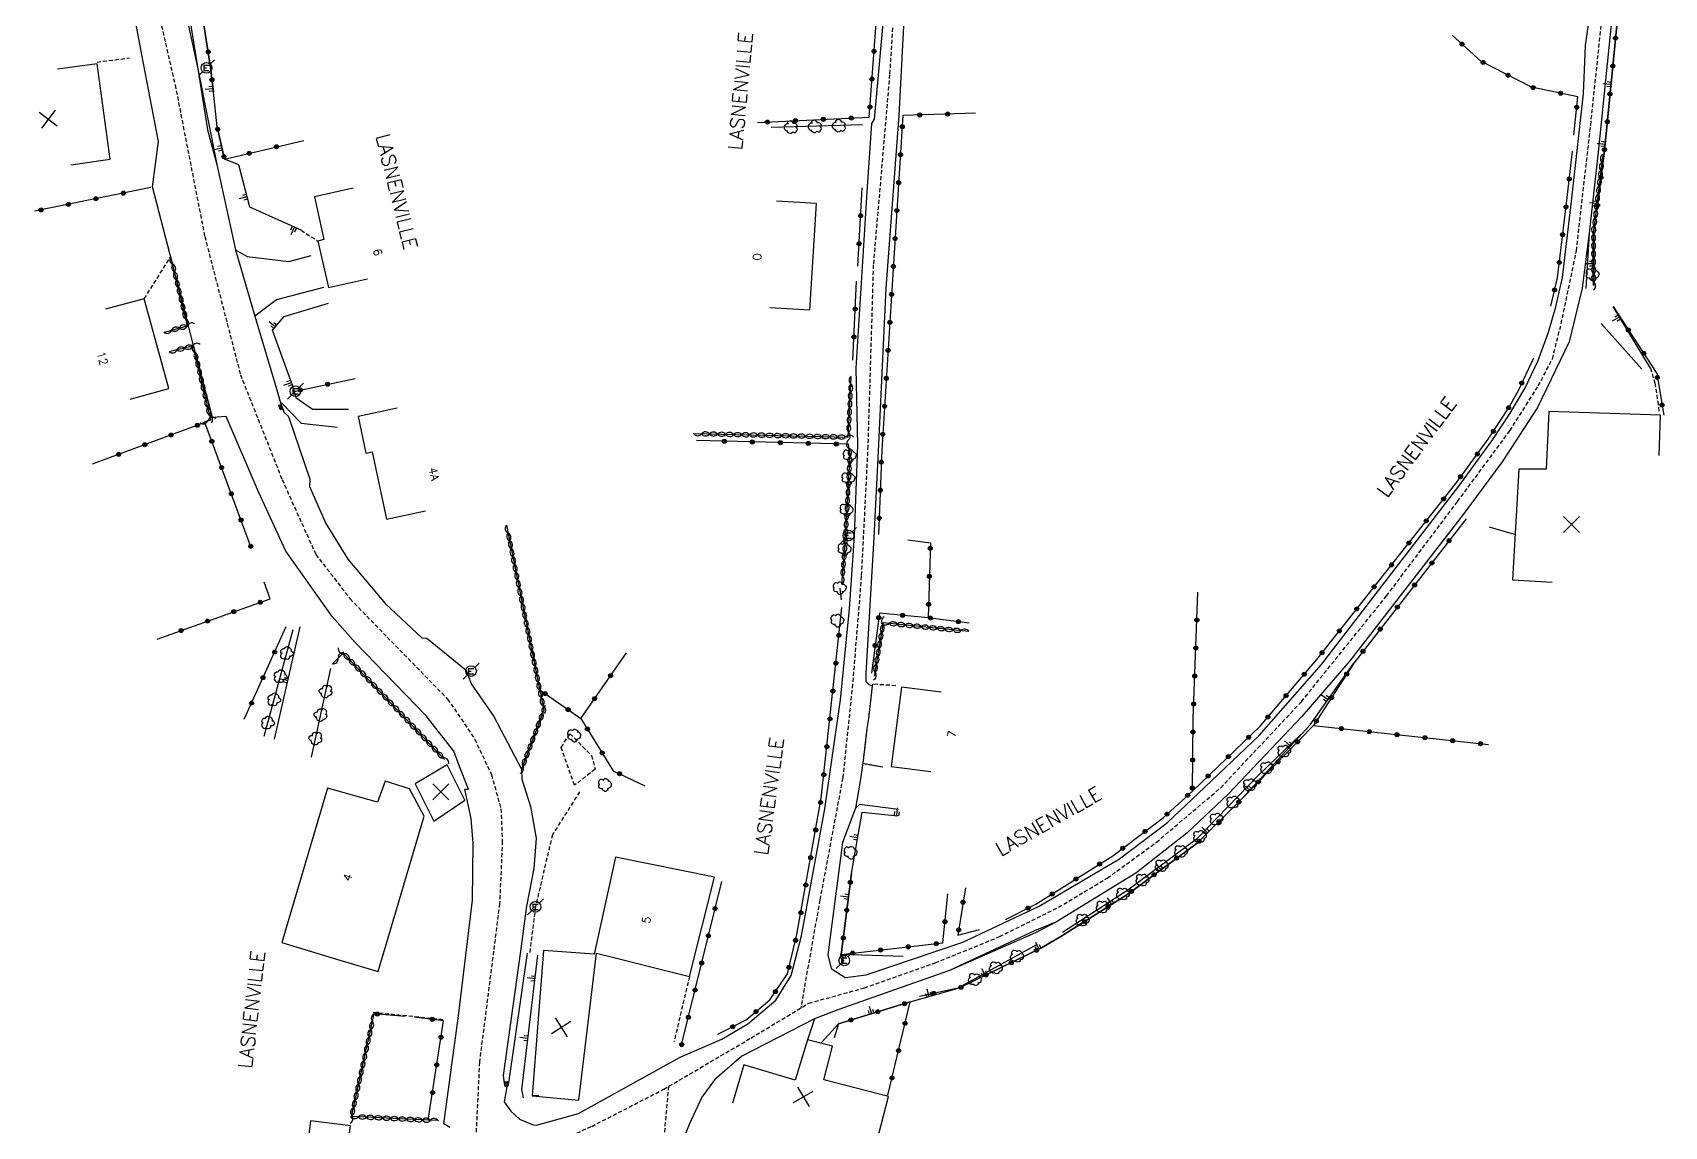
# Model space of a CAD drawing. Header units: millimetres. Extents: x 267000 to 268000, y 120141 to 120937.
# Drawn here: x 267110 to 267313.9, y 120429.7 to 120566.3 of the extents above; entities that cross this region are included whole.
import ezdxf
from ezdxf.enums import TextEntityAlignment as Align

# ---------------------------------------------------------------- set-up
doc = ezdxf.new("R2010")
doc.units = ezdxf.units.MM
doc.linetypes.add('DASHED', pattern=[0.75, 0.5, -0.25])
doc.layers.get('0').update_dxf_attribs({"linetype": 'CONTINUOUS'})
for name, color, linetype in [('W0001', 6, 'DASHED'), ('W0008', 7, 'CONTINUOUS'), ('W0100', 7, 'CONTINUOUS'), ('W0112', 1, 'DASHED'), ('W0211', 2, 'CONTINUOUS'), ('W0300', 7, 'CONTINUOUS'), ('W0302', 3, 'CONTINUOUS'), ('W0310', 3, 'CONTINUOUS'), ('W0322', 7, 'CONTINUOUS'), ('W0400', 7, 'CONTINUOUS'), ('W0471', 7, 'CONTINUOUS'), ('W0989', 7, 'CONTINUOUS'), ('W0991', 7, 'CONTINUOUS')]:
    doc.layers.add(name, color=color, linetype=linetype)
doc.styles.get("Standard").update_dxf_attribs({"font": 'romans.shx', "width": 0.85})

# ---------------------------------------------------------------- blocks, each defined once
blk = doc.blocks.new('t991o')
at = {"color": 0, "linetype": 'Continuous'}
for p, q in [((-1, 1), (1, -1)), ((-1, -1), (1, 1))]:
    blk.add_line(p, q, dxfattribs=at)
blk = doc.blocks.new('t211o')
at = {"color": 0, "linetype": 'Continuous'}
for p, q in [((-0.29, 0.5), (-0.29, 0)), ((0, 1), (0, 0)), ((0.29, 0.5), (0.29, 0))]:
    blk.add_line(p, q, dxfattribs=at)
blk = doc.blocks.new('T300')
for p, q in [((-0.8, 0.51), (-0.86, 0.34)), ((-0.86, 0.34), (-0.86, 0.17)), ((-0.86, 0.17), (-0.74, 0.06)), ((-0.69, 0.63), (-0.8, 0.51)), ((-0.8, -0.06), (-0.74, 0.06)), ((-0.74, 0.06), (-0.69, 0.11)), ((-0.57, 0.69), (-0.69, 0.63)), ((-0.46, 0.69), (-0.57, 0.69)), ((-0.29, 0.63), (-0.46, 0.69)), ((-0.29, 0.63), (-0.17, 0.74)), ((-0.23, 0.57), (-0.29, 0.63)), ((-0.17, 0.74), (-0.06, 0.8)), ((-0.06, 0.8), (0.06, 0.8)), ((0.06, 0.8), (0.23, 0.74)), ((0.23, 0.74), (0.34, 0.63)), ((0.34, 0.63), (0.4, 0.51)), ((0.46, 0.46), (0.34, 0.46)), ((0.4, 0.51), (0.4, 0.46)), ((0.57, 0.4), (0.46, 0.46)), ((0.57, 0.4), (0.69, 0.29)), ((0.69, 0.29), (0.74, 0.17)), ((0.74, 0.06), (0.69, -0.17)), ((0.74, 0.17), (0.74, 0.06)), ((-0.8, -0.17), (-0.8, -0.06)), ((-0.8, -0.23), (-0.8, -0.17)), ((-0.74, -0.34), (-0.8, -0.23)), ((-0.69, -0.4), (-0.74, -0.34)), ((-0.51, -0.46), (-0.69, -0.4)), ((-0.4, -0.46), (-0.51, -0.46)), ((-0.4, -0.46), (-0.34, -0.46)), ((-0.34, -0.46), (-0.34, -0.4)), ((-0.34, -0.51), (-0.34, -0.46)), ((-0.29, -0.63), (-0.34, -0.51)), ((-0.17, -0.74), (-0.29, -0.63)), ((-0.06, -0.8), (-0.17, -0.74)), ((0.06, -0.8), (-0.06, -0.8)), ((0.17, -0.74), (0.06, -0.8)), ((0.23, -0.69), (0.17, -0.74)), ((0.29, -0.46), (0.23, -0.46)), ((0.29, -0.63), (0.23, -0.69)), ((0.46, -0.4), (0.29, -0.46)), ((0.34, -0.51), (0.29, -0.63)), ((0.34, -0.51), (0.34, -0.46)), ((0.57, -0.34), (0.46, -0.4)), ((0.63, -0.29), (0.57, -0.34)), ((0.69, -0.17), (0.63, -0.29))]:
    blk.add_line(p, q)
blk = doc.blocks.new('t322o')
at = {"color": 0, "linetype": 'Continuous'}
for radius in [0.25, 0.15]:
    blk.add_circle((0, 0), radius, dxfattribs=at)
blk = doc.blocks.new('t310o')
at = {"color": 0, "linetype": 'Continuous'}
for centre, start, end in [((-0.5, 0.38), 216.8699, 323.1304), ((0.5, -0.37), 36.8699, 143.1303)]:
    blk.add_arc(centre, 0.625, start, end, dxfattribs=at)
blk = doc.blocks.new('T400')
for p, q in [((-0.15, 0.3), (0.15, 0.3)), ((-0.15, -0.25), (-0.15, 0.3)), ((-0.15, 0.15), (0.15, 0.15)), ((-0.15, 0), (0.15, 0)), ((0.15, 0.3), (0.15, -0.25)), ((-0.15, -0.15), (0.15, -0.15)), ((-0.15, -0.25), (-0.15, -0.3)), ((-0.15, -0.3), (0.15, -0.3)), ((0.15, -0.3), (0.15, -0.25))]:
    blk.add_line(p, q)
blk = doc.blocks.new('T471')
for p, q in [((-0.333334, 0.333334), (-0.333334, -0.333334)), ((-0.333334, 0.333334), (0.333334, 0.333334)), ((-0.333334, 0), (0, 0)), ((0.500001, 0.500001), (1.000002, 1.000002)), ((-0.500001, -0.500001), (-1.000002, -1.000002)), ((-0.333334, -0.333334), (0.333334, -0.333334))]:
    blk.add_line(p, q)
blk.add_ellipse((0, 0), major_axis=(0.471405, 0.471405), ratio=1, start_param=5.4977871438, end_param=11.780972451)

msp = doc.modelspace()

# ---------------------------------------------------------------- linework, layer by layer
at = {"layer": 'W0001'}
for points in [[(267220.11, 120620.45), (267219.52, 120603.76), (267218.02, 120576.66), (267217.07, 120561.1), (267215.03, 120537.31), (267214.35, 120514.7), (267213.53, 120498.4), (267212.44, 120484.91), (267211.21, 120473.2), (267208.35, 120457.95), (267205.96, 120444.44)], [(267123.56, 120578.14), (267127.78, 120559.79), (267131.48, 120540.85), (267135.94, 120523.58), (267141.15, 120510.48), (267145.37, 120501.11), (267149.66, 120495.57), (267154.28, 120490.78), (267161.84, 120483.05), (267165.22, 120478.05), (267167.32, 120473.6), (267168.5, 120469.32), (267168.67, 120465.29), (267168.33, 120457.48), (267165.81, 120437.69), (267165.31, 120427.05)], [(267172.48, 120426.39), (267179.84, 120429.66), (267188.84, 120434.29), (267199.74, 120440.69), (267206.97, 120445.05), (267213.92, 120446.96), (267222.78, 120450.09), (267230.82, 120453.36), (267238.18, 120457.04), (267244.26, 120460.66), (267250.4, 120465.15), (267258.44, 120471.96), (267268.53, 120482.72), (267279.16, 120495.93), (267288.04, 120507.73), (267294.58, 120516.58), (267298.13, 120522.17), (267299.9, 120525.57), (267300.99, 120529.93), (267302.9, 120539.05), (267304.68, 120554.78), (267306.18, 120568.95)], [(267183.98, 120391.2), (267186.25, 120403.88), (267187.62, 120413.95), (267188.84, 120427.44), (267189.47, 120434.67)]]:
    msp.add_lwpolyline(points, dxfattribs=at)
at = {"layer": 'W0008'}
for points in [[(267213.1, 120514.76), (267212.9, 120524.41), (267214.32, 120547.06), (267214.84, 120554.96), (267215.2, 120555.52), (267216.53, 120570.19), (267217.5, 120582.54), (267218.41, 120605.93), (267218.24, 120612.33), (267217.22, 120615.49), (267216.24, 120616.73), (267214.82, 120617.78), (267213.53, 120618.31), (267205.2, 120617.69), (267196.73, 120616.57), (267193.58, 120616.61), (267176.74, 120614.76), (267175.42, 120614.59), (267168.78, 120613.34)], [(267168.78, 120613.34), (267155.36, 120609.58), (267143.97, 120604.63), (267130.27, 120598.05), (267126.93, 120595.26), (267125.88, 120593.31), (267125.7, 120591.62), (267125.19, 120589.67), (267124.6, 120587.33), (267126.8, 120580.64), (267128.71, 120570.66), (267130.63, 120561.8), (267131.83, 120554.17), (267133, 120549.84), (267135.33, 120539.17), (267137.73, 120530.91), (267140.56, 120521.39), (267140.82, 120520.49)], [(267134.18, 120518.36), (267132.45, 120518.21), (267130.04, 120527.39), (267127.16, 120538.56), (267124.94, 120547.03), (267125.69, 120552.7), (267123.62, 120563.54), (267121.7, 120573.85), (267119.89, 120582.91), (267118.11, 120588.32), (267116.38, 120591.59), (267113.03, 120595.14), (267109.3, 120598.08), (267105.03, 120600.22), (267100.38, 120601.86), (267095.44, 120603.22), (267083.88, 120605.58)], [(267312.16, 120596.77), (267309.9, 120588.09), (267308.1, 120575.96), (267305.63, 120551.4), (267304.5, 120541.26), (267303.61, 120534.4), (267302.01, 120527.68), (267298.03, 120519.48), (267293.61, 120512.71), (267288.75, 120506.12), (267274.58, 120487.81), (267268.58, 120480.87), (267259.41, 120471.19), (267254.23, 120466.28), (267247.83, 120461.29), (267237.93, 120455.2)], [(267213.72, 120475.02), (267213.34, 120472.55), (267212.79, 120469.4), (267211.19, 120465.11), (267209.34, 120451.07), (267209.76, 120449.37), (267211.53, 120448.27), (267214.15, 120448.61), (267226.23, 120452.69), (267235.77, 120457.19), (267245.79, 120463.08), (267251.78, 120467.62), (267255.64, 120471.24), (267263.25, 120478.49), (267271.04, 120487.38), (267288.2, 120509.65), (267292.44, 120515.48), (267294.6, 120518.79), (267296.45, 120521.86), (267298.12, 120525.36), (267299.4, 120528.9), (267300.32, 120532.05), (267301.14, 120535.74), (267302.3, 120545.24), (267303.79, 120558.68), (267304.05, 120564.71), (267306.55, 120582.18)], [(267219.18, 120574.38), (267218.24, 120555.97), (267216.58, 120534.37), (267215.65, 120514.04), (267215.08, 120503.22), (267214.08, 120486.24), (267214.1, 120485.24), (267214.46, 120484.87), (267214.9, 120484.68), (267214.42, 120480.61), (267214.24, 120479.35), (267213.72, 120475.02), (267216.23, 120474.56)], [(267140.82, 120520.49), (267141.35, 120518.9), (267141.96, 120518.35), (267144.61, 120510.54), (267144.57, 120509.59), (267146.6, 120504.97), (267149.38, 120500.51), (267154.08, 120494.95), (267158.62, 120490.68), (267159.24, 120490.65), (267164.14, 120486.64), (267164.77, 120484.95), (267167.61, 120480.86), (267171.06, 120474.27), (267171.11, 120473.03), (267172.21, 120469.61), (267172.92, 120465.66), (267172.6, 120461.88), (267171.69, 120457.15), (267170.96, 120451.53), (267168.78, 120436.02), (267168.93, 120434.75), (267169.22, 120434.59), (267168.89, 120432.74), (267169.72, 120431.55), (267170.81, 120430.57), (267172.53, 120429.85), (267172.96, 120429.81), (267178.17, 120431.28)], [(267164.45, 120471.8), (267163.32, 120474.63), (267162.63, 120476.53), (267159.17, 120480.96), (267150.3, 120490.13), (267147.39, 120493.35), (267141.61, 120501.54), (267138.19, 120508.96), (267134.18, 120518.36)], [(267178.17, 120431.28), (267190.88, 120438.29), (267196.12, 120440.54), (267199.37, 120442.47), (267202.86, 120445.42), (267204.78, 120448.5), (267206.05, 120453.47), (267208.98, 120469.32), (267210.93, 120482.95), (267212.04, 120494.33), (267212.69, 120503.46), (267213.1, 120514.76)], [(267162.11, 120429.5), (267161.38, 120429.96), (267163.2, 120443.46), (267164.95, 120457.92), (267165.04, 120465.05), (267164.79, 120468.13), (267163.98, 120471.77), (267164.45, 120471.8)], [(267237.93, 120455.2), (267235.16, 120454.07), (267224.55, 120449.15), (267218.65, 120447.03), (267210.58, 120444.21), (267207.68, 120443.08), (267198.62, 120438.41), (267195.22, 120435.53), (267193.59, 120433.31), (267192.03, 120429.9), (267190.27, 120425.51), (267189.67, 120419.01)]]:
    msp.add_lwpolyline(points, dxfattribs=at)
at = {"layer": 'W0100'}
for points in [[(267114.73, 120549.82), (267119.68, 120550.5), (267118.05, 120562.42), (267113.09, 120561.74)], [(267150.05, 120546.89), (267145.18, 120545.79), (267146.38, 120540.45), (267145.62, 120540.28), (267146.93, 120534.48), (267151.81, 120535.57)], [(267202.12, 120531.97), (267207.11, 120531.67), (267207.93, 120544.96), (267202.94, 120545.26)], [(267122.16, 120520.54), (267126.99, 120521.86), (267123.93, 120533.07), (267119.1, 120531.75)], [(267155.53, 120519.38), (267150.64, 120518.34), (267151.61, 120513.78), (267152.39, 120513.95), (267154.18, 120505.52), (267159.07, 120506.56)], [(267313.25, 120513.5), (267313.42, 120518.5), (267299.43, 120518.99), (267299.11, 120511.77), (267295.69, 120511.77), (267294.89, 120497.93), (267299.88, 120497.64)], [(267223.5, 120483.91), (267218.54, 120484.55), (267217.26, 120474.62), (267222.22, 120473.98)], [(267161.77, 120474.85), (267157.76, 120472.46), (267160.11, 120467.79), (267164, 120470.4), (267161.77, 120474.85)], [(267158.89, 120468.4), (267157.08, 120471.83), (267154.01, 120472.77), (267153.09, 120470.17), (267146.82, 120471.93), (267141.12, 120452.65)], [(267141.12, 120452.65), (267148.37, 120450.43), (267153.17, 120449.01), (267158.89, 120468.4)], [(267173.25, 120433.52), (267172.41, 120433.48), (267178.22, 120432.92), (267180.43, 120451.31), (267192.05, 120448.38), (267195.18, 120460.81), (267182.82, 120463.29)], [(267182.82, 120463.29), (267180.15, 120451.17), (267173.83, 120451.64), (267172.41, 120433.48)], [(267215.66, 120428.54), (267216.92, 120433.38), (267208.84, 120435.48), (267209.93, 120439.66), (267206.79, 120440.48), (267205.28, 120435.44), (267198.86, 120437.33), (267197.45, 120432.54)], [(267143.82, 120423.26), (267148.71, 120422.67), (267149.71, 120429.73), (267144.68, 120430.34), (267143.82, 120423.26)]]:
    msp.add_lwpolyline(points, dxfattribs=at)
at = {"layer": 'W0112'}
for p, q in [((267118.02, 120562.64), (267122.1, 120563.16)), ((267143.54, 120541.62), (267145.62, 120540.28)), ((267123.93, 120533.07), (267127.25, 120538.35)), ((267192.05, 120448.38), (267190.14, 120440.26)), ((267161.22, 120442.98), (267152.52, 120443.89))]:
    msp.add_line(p, q, dxfattribs=at)
for points in [[(267312.14, 120524.4), (267312.7, 120522.53), (267313.05, 120520.26), (267313.22, 120518.75)], [(267217.83, 120484.72), (267214.92, 120484.9), (267214.9, 120484.68), (267214.42, 120480.61)], [(267177.69, 120472.29), (267176.04, 120477.01), (267177.12, 120478.72), (267179.81, 120476), (267180.27, 120474.27), (267177.69, 120472.29)], [(267214.24, 120479.35), (267213.72, 120475.02), (267216.23, 120474.56)], [(267178.33, 120471.45), (267174.93, 120466.1), (267172.81, 120457.1), (267172.09, 120451.4)]]:
    msp.add_lwpolyline(points, dxfattribs=at)
at = {"layer": 'W0211'}
for p, q in [((267312.14, 120524.4), (267307.48, 120532.1)), ((267305.98, 120529.96), (267311.06, 120524.25)), ((267136.41, 120480.54), (267141.67, 120492.1)), ((267140.22, 120478.05), (267143.4, 120492.09))]:
    msp.add_line(p, q, dxfattribs=at)
for points in [[(267312.16, 120596.77), (267309.9, 120588.09), (267308.1, 120575.96), (267305.63, 120551.4), (267304.5, 120541.26), (267304.08, 120534.35)], [(267305.03, 120534.74), (267305.03, 120541.35), (267306.39, 120551.58), (267308.82, 120576.08), (267309.19, 120579.35), (267310.48, 120586.86), (267312.79, 120596.89)], [(267125.64, 120589.36), (267125.74, 120586.38), (267127.11, 120580.76), (267129.26, 120570.26), (267130.63, 120561.8), (267133, 120549.84), (267135.33, 120539.17), (267136.8, 120538.35), (267142, 120537.74), (267144.77, 120538.46)], [(267143.54, 120541.62), (267137.12, 120544.49), (267135.76, 120549.81), (267133.96, 120550.52), (267133.04, 120554.54), (267132.57, 120558.87), (267132.22, 120561.96), (267130.97, 120569.96), (267129.53, 120581.43), (267127.67, 120588.92)], [(267146.32, 120534.46), (267140.44, 120532.94), (267137.73, 120530.91), (267140.56, 120521.39), (267140.82, 120520.49)], [(267142.36, 120522.49), (267139.96, 120529.15), (267141.39, 120530.86), (267146.97, 120532.51)], [(267142.36, 120522.49), (267142.85, 120520.71), (267144.96, 120519.25), (267149.45, 120519.27)], [(267141.06, 120520.06), (267143.53, 120517.52), (267148.04, 120517.03)], [(267274.58, 120487.81), (267268.58, 120480.87), (267259.41, 120471.19), (267254.23, 120466.28), (267247.83, 120461.29), (267237.93, 120455.2)], [(267238.47, 120453.36), (267246.84, 120458.68), (267255.5, 120465.05), (267261.06, 120470.55), (267269.61, 120479.82), (267275.07, 120487.53)], [(267218.77, 120450.9), (267211.03, 120451.15), (267212.3, 120461.26), (267213.65, 120468.92), (267218.1, 120468.46)], [(267218.16, 120469.25), (267213.3, 120469.87), (267212.79, 120469.4)], [(267237.93, 120455.2), (267235.28, 120453.83), (267224.55, 120449.15), (267218.65, 120447.03), (267210.58, 120444.21), (267207.68, 120443.08), (267206.79, 120440.48)], [(267208.54, 120440.12), (267210.67, 120442.48), (267219.65, 120445.2), (267225.82, 120446.96), (267236.06, 120451.96), (267238.47, 120453.36)], [(267171.78, 120451.31), (267169.43, 120435.11), (267169.37, 120434.69), (267169.22, 120434.59), (267168.89, 120432.74), (267169.72, 120431.55), (267170.81, 120430.57)], [(267171.33, 120433.24), (267171.1, 120434.27), (267173.11, 120451.06)]]:
    msp.add_lwpolyline(points, dxfattribs=at)
at = {"layer": 'W0302'}
for p, q in [((267213.67, 120554.79), (267202.26, 120554.45)), ((267138.93, 120478.43), (267142.55, 120491.74)), ((267147.21, 120486.87), (267144.8, 120475.78)), ((267235.5, 120452.38), (267226.04, 120447.16))]:
    msp.add_line(p, q, dxfattribs=at)
msp.add_lwpolyline([(267268.44, 120478.61), (267263.25, 120473.61), (267255.44, 120465.54), (267246.83, 120459.16), (267238.67, 120453.88)], dxfattribs=at)
at = {"layer": 'W0310'}
for points in [[(267306.19, 120551.1), (267305.03, 120541.35), (267305.03, 120534.74)], [(267126.45, 120528.88), (267129.34, 120529.67), (267127.25, 120538.35)], [(267131.51, 120517.72), (267132.23, 120517.93), (267130.09, 120527.17), (267127.03, 120526.45)], [(267192.57, 120516.21), (267211.91, 120515.76), (267212.28, 120523.22)], [(267211.11, 120497.39), (267211.48, 120501.75), (267211.75, 120506.67), (267211.97, 120510.59), (267212.13, 120513.44), (267211.93, 120514.88)], [(267169.18, 120504.78), (267173.86, 120481.65), (267171.06, 120474.27)], [(267226.97, 120491.49), (267216.27, 120492.58), (267215.14, 120485.9)], [(267161.45, 120475.51), (267148.8, 120488.79), (267147.44, 120487.47)], [(267160.67, 120430.37), (267159.42, 120430.42), (267149.83, 120430.89), (267152.66, 120443.72)]]:
    msp.add_lwpolyline(points, dxfattribs=at)
at = {"layer": 'W0322'}
for p, q in [((267124.74, 120546.96), (267110.21, 120544)), ((267213.1, 120537.13), (267213.65, 120546.93)), ((267212.48, 120525.4), (267212.93, 120535.27)), ((267142.81, 120521.52), (267150.28, 120523.12)), ((267211.93, 120514.88), (267192.92, 120515.34)), ((267295.14, 120503.62), (267292.05, 120504.51)), ((267211.07, 120495.46), (267210.88, 120496.9)), ((267136.41, 120480.54), (267141.67, 120492.1)), ((267178.49, 120480.63), (267184.2, 120488.84)), ((267270.04, 120479.74), (267291.89, 120477.36)), ((267191.08, 120439.83), (267196.09, 120460.27)), ((267156.55, 120443.38), (267152.66, 120443.72))]:
    msp.add_line(p, q, dxfattribs=at)
for points in [[(267200.54, 120555.08), (267214.51, 120555.75), (267215.55, 120569.7), (267216.59, 120582.59), (267217.09, 120590.24), (267216.89, 120592.73), (267215.29, 120594.74), (267212.84, 120595.79), (267210.68, 120596.31), (267208.45, 120596.23)], [(267136.89, 120594.14), (267137.77, 120589.53), (267137, 120585.47), (267129.53, 120581.43), (267130.97, 120569.96), (267132.22, 120561.96), (267132.57, 120558.87)], [(267308.82, 120576.08), (267306.39, 120551.58), (267305.49, 120544.44)], [(267302.59, 120553.52), (267303.07, 120558.3), (267297.27, 120559.51), (267290.95, 120562.74), (267287.36, 120566.01)], [(267227.82, 120556.24), (267218.74, 120555.98), (267217.35, 120534.13), (267216.1, 120514.13), (267215.69, 120503.6)], [(267133.04, 120554.54), (267133.96, 120550.52), (267143.86, 120552.86)], [(267299.68, 120532.14), (267300.53, 120535.7), (267301.69, 120545.36), (267302.42, 120551.5)], [(267307.48, 120532.1), (267312.93, 120523.73), (267313.81, 120518.54)], [(267231.54, 120455.52), (267235.35, 120457.42), (267244.97, 120463.48), (267251.29, 120468.25), (267254.9, 120471.55), (267263.36, 120479.65), (267270.45, 120487.98), (267287.82, 120509.99), (267291.88, 120515.53), (267294.37, 120519.33), (267295.64, 120521.62), (267297.57, 120525.7)], [(267137.34, 120501.87), (267131.5, 120517.61), (267117.43, 120512.39)], [(267289.13, 120505.58), (267275.07, 120487.53), (267270.04, 120479.74), (267261.06, 120470.55), (267255.5, 120465.05), (267246.84, 120458.68), (267238.47, 120453.36)], [(267219.36, 120502.93), (267222.16, 120502.56), (267221.9, 120493.19)], [(267125.53, 120490.54), (267139.66, 120495.59), (267138.92, 120497.64)], [(267254.9, 120471.55), (267254.99, 120480.63), (267255.6, 120496.42)], [(267195.61, 120441.16), (267199.16, 120442.96), (267202.1, 120445.46), (267204.29, 120448.73), (267205.49, 120453.62), (267208.53, 120470.65), (267211.11, 120494.49)], [(267227.02, 120492.55), (267221.9, 120493.19), (267215.79, 120493.77), (267214.79, 120486.27)], [(267173.34, 120484.21), (267178.49, 120480.63), (267182.53, 120474.1), (267186.49, 120472.22)], [(267212.3, 120461.26), (267211.03, 120451.15), (267223.7, 120452.57), (267224.34, 120458.72)], [(267226.54, 120459.48), (267225.6, 120453.54), (267228.32, 120454.26)], [(267238.47, 120453.36), (267236.06, 120451.96), (267225.82, 120446.96), (267220.82, 120445.9)], [(267216.86, 120433.56), (267219.65, 120445.2), (267210.67, 120442.48), (267210.14, 120440.7)], [(267159.42, 120430.42), (267161.33, 120442.86), (267157.64, 120443.3)]]:
    msp.add_lwpolyline(points, dxfattribs=at)

# ---------------------------------------------------------------- block references
at = {"layer": 'W0211'}
for p, rotation in [((267307.21, 120559.86), 84.3308580784779), ((267132.51, 120559.35), 96.35444189474711), ((267133.63, 120551.94), 102.8989575503426), ((267306.47, 120552.4), 84.3308580784779), ((267136.78, 120545.84), 104.2792567156541), ((267305.51, 120544.96), 82.41856019824229), ((267142.7, 120542), 155.9374723206147), ((267305.03, 120537.49), 90.05202399852563), ((267140.31, 120529.57), 50.05628780157546), ((267308.26, 120530.81), 121.1546217847061), ((267142.31, 120522.61), 109.798571898858), ((267141.88, 120485.36), 77.20437891896997), ((267271.86, 120483), 54.70053641145996), ((267267.16, 120477.17), 47.30422156539663), ((267262.08, 120471.66), 47.30422156539663), ((267217.91, 120468.48), 354.1276627378977), ((267213.09, 120465.75), 80.0039605503126), ((267256.8, 120466.34), 44.71515484836428), ((267250.93, 120461.69), 36.34616141459532), ((267211.93, 120458.35), 82.87010260761265), ((267244.8, 120457.38), 32.43179610905), ((267235.72, 120451.79), 26.02759573867171), ((267211.28, 120451.14), 178.1941412825155), ((267172.76, 120448.12), 83.17162173411111), ((267228.99, 120448.5), 26.02759573867171), ((267221.99, 120445.87), 15.89509771756367), ((267214.81, 120443.73), 16.86477427295183), ((267171.87, 120440.67), 83.17162173411111)]:
    msp.add_blockref('t211o', p, dxfattribs=dict(at, rotation=rotation))
at = {"layer": 'W0300'}
for p, rotation in [((267204.67, 120554.52), 181.721568329747), ((267207.67, 120554.61), 181.721568329747), ((267210.67, 120554.7), 181.721568329747), ((267141.76, 120488.84), 74.78351290078312), ((267140.97, 120485.95), 74.78351290078312), ((267146.57, 120483.94), 257.7603218488553), ((267140.18, 120483.05), 74.78351290078312), ((267139.4, 120480.16), 74.78351290078312), ((267145.94, 120481.01), 257.7603218488553), ((267145.3, 120478.07), 257.7603218488553), ((267266.28, 120476.53), 223.9424211310698), ((267264.12, 120474.44), 223.9424211310698), ((267262, 120472.32), 225.937772124724), ((267259.91, 120470.16), 225.937772124724), ((267257.83, 120468.01), 225.937772124724), ((267255.74, 120465.85), 225.937772124724), ((267253.38, 120464.01), 216.5436580509846), ((267250.97, 120462.22), 216.5436580509846), ((267246.12, 120458.7), 212.9151404775925), ((267248.56, 120460.44), 216.5436580509846), ((267243.6, 120457.07), 212.9151404775925), ((267241.08, 120455.44), 212.9151404775925), ((267232.88, 120450.93), 208.8630524627444), ((267230.25, 120449.48), 208.8630524627444), ((267227.62, 120448.03), 208.8630524627444)]:
    msp.add_blockref('T300', p, dxfattribs=dict(at, rotation=rotation))
for p in [(267304.97, 120536.08), (267212.13, 120513.44), (267211.97, 120510.59), (267211.75, 120506.67), (267211.48, 120501.75), (267210.88, 120496.9), (267210.59, 120492.84), (267177.69, 120478.47), (267181.53, 120472.31), (267212.25, 120463.84)]:
    msp.add_blockref('T300', p, dxfattribs=at)
at = {"layer": 'W0310'}
for p, rotation in [((267305.95, 120549.12), 263.2077164157595), ((267306.07, 120550.11), 263.2077164157595), ((267305.72, 120547.13), 263.2077164157595), ((267305.84, 120548.12), 263.2077164157595), ((267305.48, 120545.14), 263.2077164157595), ((267305.6, 120546.14), 263.2077164157595), ((267305.24, 120543.16), 263.2077164157595), ((267305.36, 120544.15), 263.2077164157595), ((267305.13, 120542.16), 263.2077164157595), ((267305.03, 120541.17), 270.0520239985257), ((267305.03, 120540.17), 270.0520239985257), ((267305.03, 120539.17), 270.0520239985257), ((267127.49, 120537.38), 103.5039697360028), ((267127.72, 120536.41), 103.5039697360028), ((267305.03, 120538.17), 270.0520239985257), ((267305.03, 120537.17), 270.0520239985257), ((267127.95, 120535.44), 103.5039697360028), ((267128.19, 120534.46), 103.5039697360028), ((267305.03, 120536.17), 270.0520239985257), ((267305.03, 120535.17), 270.0520239985257), ((267128.42, 120533.49), 103.5039697360028), ((267128.65, 120532.52), 103.5039697360028), ((267128.89, 120531.55), 103.5039697360028), ((267129.12, 120530.57), 103.5039697360028), ((267127.34, 120529.13), 15.22326256811429), ((267128.3, 120529.39), 15.22326256811429), ((267129.27, 120529.65), 15.22326256811429), ((267128.01, 120526.68), 193.3366852518995), ((267128.98, 120526.91), 193.3366852518995), ((267129.95, 120527.14), 193.3366852518995), ((267130.28, 120526.33), 103.0403284906755), ((267130.51, 120525.36), 103.0403284906755), ((267130.73, 120524.38), 103.0403284906755), ((267130.96, 120523.41), 103.0403284906755), ((267131.18, 120522.43), 103.0403284906755), ((267212.24, 120522.41), 87.14296198838254), ((267131.41, 120521.46), 103.0403284906755), ((267131.64, 120520.48), 103.0403284906755), ((267212.14, 120520.41), 87.14296198838254), ((267212.19, 120521.41), 87.14296198838254), ((267131.86, 120519.51), 103.0403284906755), ((267132.09, 120518.54), 103.0403284906755), ((267212.04, 120518.41), 87.14296198838254), ((267212.09, 120519.41), 87.14296198838254), ((267131.87, 120517.82), 16.03994330626358), ((267211.94, 120516.41), 87.14296198838254), ((267211.99, 120517.41), 87.14296198838254), ((267193.57, 120516.19), 358.6761797119176), ((267194.57, 120516.16), 358.6761797119176), ((267195.57, 120516.14), 358.6761797119176), ((267196.57, 120516.12), 358.6761797119176), ((267197.57, 120516.09), 358.6761797119176), ((267198.57, 120516.07), 358.6761797119176), ((267199.57, 120516.05), 358.6761797119176), ((267200.57, 120516.03), 358.6761797119176), ((267201.57, 120516), 358.6761797119176), ((267202.57, 120515.98), 358.6761797119176), ((267203.57, 120515.96), 358.6761797119176), ((267204.57, 120515.93), 358.6761797119176), ((267205.57, 120515.91), 358.6761797119176), ((267206.57, 120515.89), 358.6761797119176), ((267207.56, 120515.86), 358.6761797119176), ((267208.56, 120515.84), 358.6761797119176), ((267209.56, 120515.82), 358.6761797119176), ((267210.56, 120515.79), 358.6761797119176), ((267211.56, 120515.77), 358.6761797119176), ((267212, 120514.35), 97.79373177909572), ((267212.07, 120512.36), 86.875689028602), ((267212.12, 120513.36), 86.875689028602), ((267211.96, 120510.36), 86.74076239338744), ((267212.01, 120511.36), 86.875689028602), ((267211.85, 120508.37), 86.74076239338744), ((267211.9, 120509.36), 86.74076239338744), ((267211.73, 120506.37), 86.89118033056488), ((267211.79, 120507.37), 86.74076239338744), ((267169.38, 120503.8), 281.426139341889), ((267211.62, 120504.37), 86.89118033056488), ((267211.68, 120505.37), 86.89118033056488), ((267169.58, 120502.82), 281.426139341889), ((267169.78, 120501.84), 281.426139341889), ((267211.52, 120502.37), 86.89118033056488), ((267211.57, 120503.37), 86.89118033056488), ((267169.97, 120500.86), 281.426139341889), ((267170.17, 120499.88), 281.426139341889), ((267211.36, 120500.38), 85.07221550304192), ((267211.45, 120501.38), 85.07221550304192), ((267170.37, 120498.89), 281.426139341889), ((267170.57, 120497.91), 281.426139341889), ((267211.19, 120498.39), 85.07221550304192), ((267211.28, 120499.38), 85.07221550304192), ((267170.77, 120496.93), 281.426139341889), ((267170.96, 120495.95), 281.426139341889), ((267171.16, 120494.97), 281.426139341889), ((267171.36, 120493.99), 281.426139341889), ((267171.56, 120493.01), 281.426139341889), ((267171.76, 120492.03), 281.426139341889), ((267216.23, 120492.34), 260.3987691018054), ((267217.02, 120492.51), 174.1616519683495), ((267218.02, 120492.41), 174.1616519683495), ((267219.01, 120492.3), 174.1616519683495), ((267220.01, 120492.2), 174.1616519683495), ((267171.96, 120491.05), 281.426139341889), ((267172.15, 120490.07), 281.426139341889), ((267215.9, 120490.37), 260.3987691018054), ((267216.07, 120491.36), 260.3987691018054), ((267221, 120492.1), 174.1616519683495), ((267222, 120492), 174.1616519683495), ((267222.99, 120491.9), 174.1616519683495), ((267223.99, 120491.8), 174.1616519683495), ((267224.98, 120491.69), 174.1616519683495), ((267225.98, 120491.59), 174.1616519683495), ((267148.16, 120488.16), 224.1277588258533), ((267148.87, 120488.72), 133.5925841592117), ((267149.56, 120488), 133.5925841592117), ((267172.35, 120489.09), 281.426139341889), ((267172.55, 120488.11), 281.426139341889), ((267215.4, 120487.41), 260.3987691018054), ((267215.57, 120488.4), 260.3987691018054), ((267215.73, 120489.38), 260.3987691018054), ((267150.25, 120487.28), 133.5925841592117), ((267150.94, 120486.55), 133.5925841592117), ((267151.63, 120485.83), 133.5925841592117), ((267172.75, 120487.13), 281.426139341889), ((267172.95, 120486.15), 281.426139341889), ((267215.23, 120486.43), 260.3987691018054), ((267152.32, 120485.1), 133.5925841592117), ((267153.01, 120484.38), 133.5925841592117), ((267153.7, 120483.65), 133.5925841592117), ((267173.14, 120485.17), 281.426139341889), ((267173.34, 120484.19), 281.426139341889), ((267154.39, 120482.93), 133.5925841592117), ((267155.08, 120482.21), 133.5925841592117), ((267155.77, 120481.48), 133.5925841592117), ((267173.54, 120483.21), 281.426139341889), ((267173.71, 120481.27), 249.2441409699319), ((267173.74, 120482.23), 281.426139341889), ((267156.46, 120480.76), 133.5925841592117), ((267157.15, 120480.03), 133.5925841592117), ((267173, 120479.4), 249.2441409699319), ((267173.36, 120480.33), 249.2441409699319), ((267157.83, 120479.31), 133.5925841592117), ((267158.52, 120478.59), 133.5925841592117), ((267159.21, 120477.86), 133.5925841592117), ((267172.29, 120477.53), 249.2441409699319), ((267172.65, 120478.46), 249.2441409699319), ((267159.9, 120477.14), 133.5925841592117), ((267160.59, 120476.41), 133.5925841592117), ((267161.28, 120475.69), 133.5925841592117), ((267171.59, 120475.66), 249.2441409699319), ((267171.94, 120476.59), 249.2441409699319), ((267171.23, 120474.72), 249.2441409699319), ((267152.45, 120442.74), 77.54403108053899), ((267152.02, 120440.79), 77.54403108053899), ((267152.23, 120441.77), 77.54403108053899), ((267151.59, 120438.84), 77.54403108053899), ((267151.8, 120439.81), 77.54403108053899), ((267151.15, 120436.88), 77.54403108053899), ((267151.37, 120437.86), 77.54403108053899), ((267150.72, 120434.93), 77.54403108053899), ((267150.94, 120435.91), 77.54403108053899), ((267150.29, 120432.98), 77.54403108053899), ((267150.51, 120433.95), 77.54403108053899), ((267149.86, 120431.02), 77.54403108053899), ((267150.08, 120432), 77.54403108053899), ((267150.69, 120430.85), 177.1876683235127), ((267151.69, 120430.8), 177.1876683235127), ((267152.69, 120430.75), 177.1876683235127), ((267153.69, 120430.7), 177.1876683235127), ((267154.68, 120430.65), 177.1876683235127), ((267155.68, 120430.6), 177.1876683235127), ((267156.68, 120430.55), 177.1876683235127), ((267157.68, 120430.5), 177.1876683235127), ((267158.68, 120430.45), 177.1876683235127), ((267159.68, 120430.41), 177.714868438169)]:
    msp.add_blockref('t310o', p, dxfattribs=dict(at, rotation=rotation))
at = {"layer": 'W0322'}
for p, rotation in [((267307.78, 120565.63), 264.3308580784779), ((267131.92, 120563.92), 278.8649437970461), ((267215.12, 120564), 85.73137499502583), ((267288.6, 120564.88), 137.6802577715362), ((267291.24, 120562.59), 152.9263237079336), ((267307.44, 120562.15), 264.3308580784779), ((267132.39, 120560.45), 276.3544418947471), ((267214.86, 120560.51), 85.73137499502583), ((267294.36, 120561), 152.9263237079336), ((267297.49, 120559.46), 168.194596014561), ((267300.92, 120558.75), 168.194596014561), ((267307.09, 120558.66), 264.3308580784779), ((267208.79, 120555.48), 2.755162007992849), ((267212.29, 120555.64), 2.755162007992849), ((267214.6, 120557.02), 85.73137499502583), ((267220.82, 120556.04), 181.6464847883636), ((267224.32, 120556.14), 181.6464847883636), ((267302.94, 120557), 84.30245910408729), ((267133.1, 120554.25), 282.8989575503426), ((267201.8, 120555.14), 2.755162007992849), ((267205.29, 120555.31), 2.755162007992849), ((267218.65, 120554.57), 266.3520004330601), ((267306.75, 120555.18), 264.3308580784779), ((267140.45, 120552.05), 13.3011619525396), ((267306.4, 120551.7), 264.3308580784779), ((267133.88, 120550.84), 282.8989575503426), ((267137.04, 120551.25), 13.3011619525396), ((267218.43, 120551.07), 266.3520004330601), ((267218.2, 120547.58), 266.3520004330601), ((267302.01, 120548.02), 83.24521471647341), ((267305.97, 120548.22), 262.7979387228343), ((267117.88, 120545.56), 191.5137610751501), ((267121.31, 120546.26), 191.5137610751501), ((267111.02, 120544.16), 191.5137610751501), ((267114.45, 120544.86), 191.5137610751501), ((267213.45, 120543.43), 86.82729658342117), ((267217.98, 120544.09), 266.3520004330601), ((267301.59, 120544.55), 83.13127519009285), ((267305.53, 120544.75), 262.7979387228343), ((267213.26, 120539.94), 86.82729658342117), ((267217.76, 120540.59), 266.3520004330601), ((267301.17, 120541.07), 83.13127519009285), ((267217.54, 120537.1), 266.3520004330601), ((267300.75, 120537.6), 83.13127519009285), ((267217.31, 120533.61), 266.4242006029308), ((267300.16, 120534.15), 76.55304204457121), ((267212.77, 120531.78), 87.38295087504376), ((267217.1, 120530.11), 266.4242006029308), ((267309.39, 120529.17), 303.063526758479), ((267212.61, 120528.28), 87.38295087504376), ((267216.88, 120526.62), 266.4242006029308), ((267311.3, 120526.24), 303.063526758479), ((267216.66, 120523.13), 266.4242006029308), ((267313.02, 120523.23), 279.5446205390998), ((267143.43, 120521.66), 12.09999650641547), ((267146.85, 120522.39), 12.09999650641547), ((267296.07, 120522.53), 64.72643150786546), ((267216.44, 120519.64), 266.4242006029308), ((267294.43, 120519.44), 61.07911057271319), ((267313.6, 120519.78), 279.5446205390998), ((267130.56, 120517.26), 200.3570992355948), ((267124, 120514.83), 200.3570992355948), ((267127.28, 120516.04), 200.3570992355948), ((267132.37, 120515.26), 110.3578750488978), ((267196.41, 120515.25), 178.5992201807418), ((267199.91, 120515.17), 178.5992201807418), ((267203.41, 120515.08), 178.5992201807418), ((267206.91, 120515), 178.5992201807418), ((267210.41, 120514.91), 178.5992201807418), ((267216.22, 120516.14), 266.4242006029308), ((267292.52, 120516.51), 56.68726369695767), ((267120.72, 120513.61), 200.3570992355948), ((267216.04, 120512.65), 267.8122485544811), ((267290.5, 120513.65), 53.78922087930283), ((267133.59, 120511.98), 110.3578750488978), ((267288.43, 120510.83), 53.78922087930283), ((267134.8, 120508.7), 110.3578750488978), ((267215.91, 120509.15), 267.8122485544811), ((267286.3, 120508.06), 51.70342040449287), ((267136.02, 120505.42), 110.3578750488978), ((267215.77, 120505.65), 267.8122485544811), ((267284.13, 120505.31), 51.70342040449287), ((267281.96, 120502.56), 51.70342040449287), ((267286.98, 120502.82), 232.0813104725551), ((267137.24, 120502.14), 110.3578750488978), ((267222.14, 120501.88), 268.3974821520524), ((267222.04, 120498.38), 268.3974821520524), ((267279.79, 120499.82), 51.70342040449287), ((267284.83, 120500.06), 232.0813104725551), ((267277.62, 120497.07), 51.70342040449287), ((267282.68, 120497.3), 232.0813104725551), ((267138.42, 120495.14), 19.67309393833936), ((267221.94, 120494.88), 268.3974821520524), ((267275.45, 120494.32), 51.70342040449287), ((267280.53, 120494.54), 232.0813104725551), ((267131.83, 120492.79), 19.67309393833936), ((267135.12, 120493.97), 19.67309393833936), ((267215.71, 120493.21), 262.4433498486821), ((267218.7, 120493.5), 174.5671922696104), ((267222.18, 120493.16), 172.8185101988262), ((267225.66, 120492.72), 172.8185101988262), ((267255.46, 120492.93), 87.80617964032284), ((267128.53, 120491.61), 19.67309393833936), ((267210.73, 120491.01), 83.83952083901325), ((267273.28, 120491.57), 51.70342040449287), ((267278.38, 120491.78), 232.0813104725551), ((267140.22, 120488.91), 65.53774999874342), ((267215.25, 120489.74), 262.4433498486821), ((267255.33, 120489.43), 87.80617964032284), ((267271.11, 120488.83), 51.70342040449287), ((267276.22, 120489.02), 232.0813104725551), ((267210.35, 120487.53), 83.83952083901325), ((267268.88, 120486.14), 49.62548196651669), ((267274.19, 120486.17), 237.1856949321494), ((267138.78, 120485.73), 65.53774999874342), ((267182.2, 120485.97), 55.20700417267145), ((267209.98, 120484.05), 83.83952083901325), ((267255.2, 120485.93), 87.80617964032284), ((267137.33, 120482.54), 65.53774999874342), ((267174.02, 120483.73), 325.2077879478467), ((267180.2, 120483.09), 55.20700417267145), ((267255.06, 120482.43), 87.80617964032284), ((267266.61, 120483.47), 49.62548196651669), ((267272.29, 120483.23), 237.1856949321494), ((267176.9, 120481.73), 325.2077879478467), ((267209.6, 120480.57), 83.83952083901325), ((267264.34, 120480.8), 49.62548196651669), ((267270.4, 120480.29), 237.1856949321494), ((267179.31, 120479.3), 301.7072175370184), ((267254.97, 120478.94), 89.39451892550741), ((267261.93, 120478.28), 43.75553723389648), ((267273.52, 120479.36), 353.7819002337255), ((267277, 120478.98), 353.7819002337255), ((267280.48, 120478.6), 353.7819002337255), ((267283.96, 120478.22), 353.7819002337255), ((267181.15, 120476.32), 301.7072175370184), ((267209.23, 120477.09), 83.83952083901325), ((267259.4, 120475.86), 43.75553723389648), ((267268.05, 120477.7), 225.6336166279847), ((267287.44, 120477.84), 353.7819002337255), ((267290.92, 120477.47), 353.7819002337255), ((267254.94, 120475.44), 89.39451892550741), ((267265.61, 120475.2), 225.6336166279847), ((267183.32, 120473.72), 334.7327840643648), ((267208.85, 120473.61), 83.83952083901325), ((267254.9, 120471.94), 89.39451892550741), ((267256.87, 120473.44), 43.75553723389648), ((267263.16, 120472.7), 225.6336166279847), ((267208.44, 120470.13), 79.87800768264691), ((267254.33, 120471.03), 42.43771297595465), ((267260.71, 120470.2), 224.7151548483643), ((267251.75, 120468.67), 42.43771297595465), ((267258.22, 120467.74), 224.7151548483643), ((267207.83, 120466.69), 79.87800768264691), ((267248.99, 120466.51), 37.04356454360028), ((267246.2, 120464.41), 37.04356454360028), ((267255.73, 120465.28), 224.7151548483643), ((267207.21, 120463.24), 79.87800768264691), ((267243.31, 120462.43), 32.22384611149958), ((267252.94, 120463.17), 216.3461614145953), ((267206.6, 120459.8), 79.87800768264691), ((267212.16, 120460.14), 262.8701026076127), ((267240.35, 120460.57), 32.22384611149958), ((267250.12, 120461.09), 216.3461614145953), ((267226.25, 120457.67), 261.0164876126561), ((267237.39, 120458.7), 32.22384611149958), ((267247.31, 120459.02), 216.3461614145953), ((267195.26, 120456.87), 76.21071956948768), ((267205.98, 120456.35), 79.87800768264691), ((267211.72, 120456.67), 262.8701026076127), ((267234.37, 120456.93), 26.5048349308185), ((267244.37, 120457.11), 212.43179610905), ((267194.43, 120453.47), 76.21071956948768), ((267223.98, 120455.24), 84.12626599759128), ((267225.7, 120454.21), 261.0164876126561), ((267241.42, 120455.23), 212.43179610905), ((267205.32, 120452.91), 76.16234506532666), ((267211.29, 120453.2), 262.8701026076127), ((267215.94, 120451.69), 6.40025071329935), ((267219.41, 120452.09), 6.40025071329935), ((267222.89, 120452.48), 6.40025071329935), ((267235.42, 120451.64), 206.0275957386717), ((267193.59, 120450.07), 76.21071956948768), ((267204.48, 120449.52), 76.16234506532666), ((267212.46, 120451.3), 6.40025071329935), ((267232.27, 120450.11), 206.0275957386717), ((267229.13, 120448.57), 206.0275957386717), ((267192.76, 120446.68), 76.21071956948768), ((267202.79, 120446.49), 56.18492076648081), ((267222.57, 120446.27), 191.9718116709377), ((267225.98, 120447.03), 206.0275957386717), ((267153.06, 120443.68), 174.999721205846), ((267191.92, 120443.28), 76.21071956948768), ((267200.38, 120444), 40.39966337035671), ((267215.59, 120443.97), 196.8647742729518), ((267218.94, 120444.98), 196.8647742729518), ((267159.92, 120443.03), 173.0739265304424), ((267197.47, 120442.1), 26.86775762732625), ((267212.24, 120442.95), 196.8647742729518), ((267219.01, 120442.52), 76.53256295148759), ((267161.01, 120440.8), 81.26076094565023), ((267191.09, 120439.88), 76.21071956948768), ((267160.48, 120437.34), 81.26076094565023), ((267218.19, 120439.11), 76.53256295148759), ((267217.38, 120435.71), 76.53256295148759), ((267159.95, 120433.88), 81.26076094565023)]:
    msp.add_blockref('t322o', p, dxfattribs=dict(at, rotation=rotation))
at = {"layer": 'W0400'}
for p, rotation in [((267140.97, 120519.54), 18.32418661442318), ((267169.17, 120434.95), 351.4899892176281)]:
    msp.add_blockref('T400', p, dxfattribs=dict(at, rotation=rotation))
at = {"layer": 'W0471'}
for p in [(267131.69, 120561.91), (267142.81, 120521.52), (267211.92, 120503.49), (267164.76, 120486.55), (267172.81, 120457.1), (267211.41, 120450.4)]:
    msp.add_blockref('T471', p, dxfattribs=at)
at = {"layer": 'W0991'}
for p, rotation in [((267111.93, 120555.51), 277.8172971837403), ((267302.27, 120504.84), 90.00000000000001), ((267160.99, 120471.45), 90.00000000000001), ((267176.02, 120442.04), 347.5522860455015), ((267206.28, 120433.34), 345.427336508706)]:
    msp.add_blockref('t991o', p, dxfattribs=dict(at, rotation=rotation))

# ---------------------------------------------------------------- texts
at = {"layer": 'W0989'}
for rotation, p in [(84.5546, (267198.43, 120559.01)), (283.9443, (267155.48, 120546.44)), (53.3575, (267282.93, 120514.57)), (82.0969, (267202, 120470.9)), (29.8172, (267236.93, 120467.79)), (83.5109, (267137.33, 120444.26))]:
    msp.add_text('LASNENVILLE', height=1.75, rotation=rotation, dxfattribs=at).set_placement(p, align=Align.MIDDLE)
at = {"layer": 'W0991'}
for s, rotation, p in [('6', 288.4188, (267153.1, 120538.89)), ('O', 90, (267200.52, 120538.31)), ('12', 285.2702, (267118.71, 120525.62)), ('4A', 281.9571, (267160.13, 120511.19)), ('7', 82.6575, (267224.84, 120478.69)), ('4', 72.9528, (267149.34, 120460.76)), ('5', 83.1308, (267186.67, 120455.43))]:
    msp.add_text(s, height=1, rotation=rotation, dxfattribs=at).set_placement(p, align=Align.MIDDLE)

doc.saveas('drawing.dxf')
